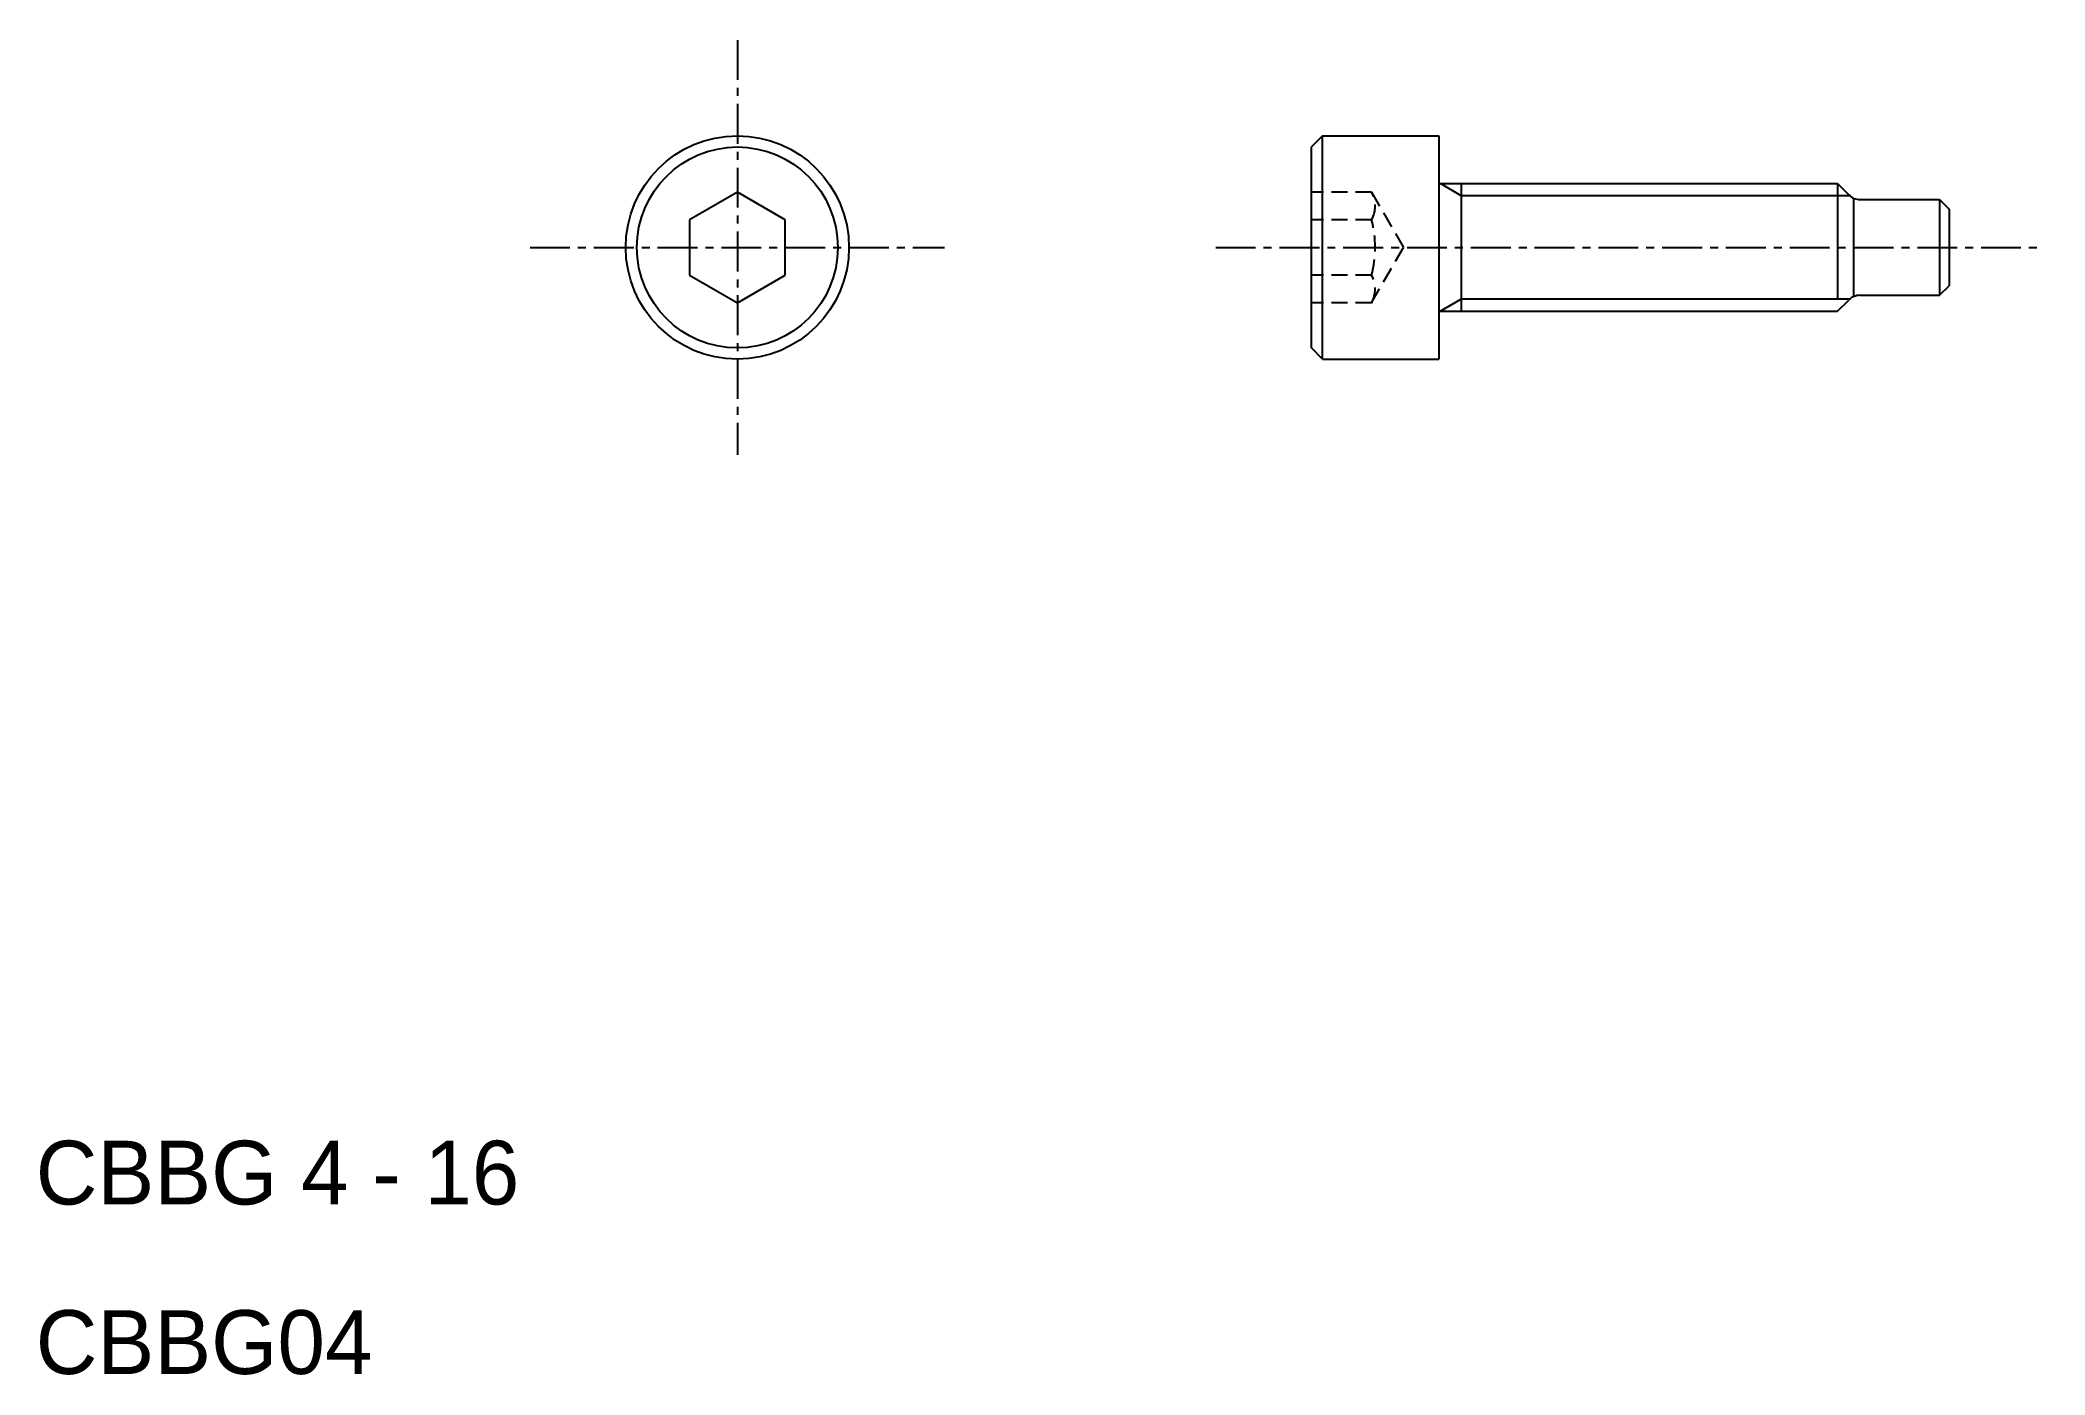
# Model space of a CAD drawing. Extents: x 74.1 to 137, y 161 to 202.8.
import ezdxf

# ---------------------------------------------------------------- set-up
doc = ezdxf.new("R2010")
doc.units = 0
doc.linetypes.add('CENTER', pattern=[2, 1.25, -0.25, 0.25, -0.25])
doc.linetypes.add('DASHED', pattern=[0.75, 0.5, -0.25])
doc.layers.get('0').update_dxf_attribs({"linetype": 'CONTINUOUS'})
doc.layers.add('CENTER', color=1, linetype='CENTER')

msp = doc.modelspace()

# ---------------------------------------------------------------- linework, layer by layer
at = {"color": 7, "linetype": 'CONTINUOUS'}
for p, q in [((114.301, 199.795), (113.951, 199.445)), ((113.951, 193.145), (113.951, 199.445)), ((114.301, 192.795), (114.301, 199.795)), ((114.301, 199.795), (117.951, 199.795)), ((117.951, 199.795), (117.951, 192.795)), ((95.951, 198.027), (94.451, 197.161)), ((97.451, 197.161), (95.951, 198.027)), ((117.951, 198.295), (130.451, 198.295)), ((118.651, 198.295), (118.651, 194.295)), ((130.451, 198.295), (130.451, 194.674)), ((130.451, 198.295), (130.805, 197.941)), ((130.951, 197.84), (130.951, 194.75)), ((131.158, 197.795), (133.651, 197.795)), ((133.651, 197.795), (133.651, 194.795)), ((133.651, 197.795), (133.951, 197.495)), ((133.951, 197.495), (133.951, 195.095)), ((94.451, 197.161), (94.451, 195.429)), ((97.451, 195.429), (97.451, 197.161)), ((94.451, 195.429), (95.951, 194.563)), ((95.951, 194.563), (97.451, 195.429)), ((133.651, 194.795), (133.951, 195.095)), ((117.951, 194.295), (130.451, 194.295)), ((130.451, 194.295), (130.805, 194.648)), ((131.158, 194.795), (133.651, 194.795)), ((114.301, 192.795), (113.951, 193.145)), ((114.301, 192.795), (117.951, 192.795))]:
    msp.add_line(p, q, dxfattribs=at)
at = {"color": 3, "linetype": 'DASHED'}
for p, q in [((115.835, 198.027), (113.951, 198.027)), ((115.835, 198.027), (116.835, 196.295)), ((115.835, 197.161), (113.951, 197.161)), ((115.835, 194.563), (116.835, 196.295)), ((115.835, 195.429), (113.951, 195.429)), ((115.835, 194.563), (113.951, 194.563))]:
    msp.add_line(p, q, dxfattribs=at)
at = {"color": 3, "linetype": 'CONTINUOUS'}
for p, q in [((118.651, 197.916), (117.995, 198.295)), ((130.83, 197.916), (118.651, 197.916)), ((118.651, 194.674), (117.995, 194.295)), ((130.83, 194.674), (118.651, 194.674))]:
    msp.add_line(p, q, dxfattribs=at)
at = {"color": 7, "linetype": 'CONTINUOUS'}
msp.add_circle((95.951, 196.295), 3.5, dxfattribs=at)
at = {"color": 3, "linetype": 'CONTINUOUS'}
msp.add_circle((95.951, 196.295), 3.15, dxfattribs=at)
at = {"color": 3, "linetype": 'DASHED'}
for centre, radius, start, end in [((115.085, 197.594), 0.866, 330, 30), ((112.661, 196.295), 3.29, 344.73852, 15.26148), ((115.085, 194.996), 0.866, 330, 30)]:
    msp.add_arc(centre, radius, start, end, dxfattribs=at)
at = {"color": 7, "linetype": 'CONTINUOUS'}
for centre, start, end in [((131.158, 198.295), 225, 270), ((131.158, 194.295), 90, 135)]:
    msp.add_arc(centre, 0.5, start, end, dxfattribs=at)
at = {"layer": 'CENTER', "color": 1, "linetype": 'CENTER'}
for p, q in [((95.951, 202.795), (95.951, 189.795)), ((89.451, 196.295), (102.451, 196.295)), ((110.951, 196.295), (136.951, 196.295))]:
    msp.add_line(p, q, dxfattribs=at)

# ---------------------------------------------------------------- texts
at = {"color": 7, "linetype": 'CONTINUOUS'}
for s, p in [('CBBG 4 - 16', (73.951, 166.295)), ('CBBG04', (73.951, 160.982))]:
    msp.add_text(s, height=2, dxfattribs=at).set_placement(p)

doc.saveas('drawing.dxf')
